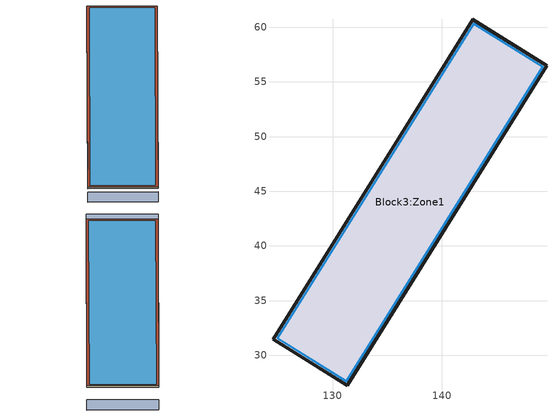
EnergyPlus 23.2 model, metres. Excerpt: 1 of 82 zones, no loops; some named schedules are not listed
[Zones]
Block3:Zone1
 floor outside (Project external floor): 131.34,27.23,20.68 124.55,31.47,20.68 142.82,60.71,21.89 149.61,56.47,21.89
 wall outside (BPS_Baseline_Wall): 149.61,56.47,21.89 142.82,60.71,21.89 142.82,60.7,22.09 149.6,56.46,22.09; 131.34,27.23,20.68 149.61,56.47,21.89 149.6,56.46,22.09 131.33,27.23,20.88; 142.82,60.71,21.89 124.55,31.47,20.68 124.55,31.46,20.88 142.82,60.7,22.09; 124.55,31.47,20.68 131.34,27.23,20.68 131.33,27.23,20.88 124.55,31.46,20.88
 roof outside (Project pitched roof): 124.55,31.46,20.88 131.33,27.23,20.88 149.6,56.46,22.09 142.82,60.7,22.09
 skylight (Perfectly Clear - 1005): 131.25,27.59,20.69 124.91,31.55,20.69 142.9,60.35,21.88 149.24,56.38,21.88
 skylight (Project roof glazing - 1006): 124.97,31.56,20.89 131.24,27.64,20.89 149.18,56.37,22.08 142.91,60.28,22.08
shading: 142.83,60.73 149.62,56.49 150.68,58.19 143.89,62.43 z20.2; 123.49,29.78 130.28,25.54 131.34,27.23 124.55,31.47 z20.2
[Site:Location]
Green studio (01-01:31-12)  (01-01:31-12): Latitude {deg}=1.37; Longitude {deg}=103.98; Time Zone {hr}=7; Elevation {m}=16
[Site:GroundTemperature:BuildingSurface]
18, 18, 18, 18, 18, 18, 18, 18, 18, 18, 18, 18
[Site:GroundTemperature:Deep]
14, 14, 14, 14, 14, 14, 14, 14, 14, 14, 14, 14
[Site:GroundTemperature:Shallow]
14, 14, 14, 14, 14, 14, 14, 14, 14, 14, 14, 14
[Site:GroundTemperature:FCfactorMethod]
27.55, 28.03, 28.32, 28.42, 28.26, 27.88, 27.4, 26.92, 26.59, 26.51, 26.68, 27.05
[Site:GroundReflectance]
0.2, 0.2, 0.2, 0.2, 0.2, 0.2, 0.2, 0.2, 0.2, 0.2, 0.2, 0.2
[Site:GroundReflectance:SnowModifier]
2, 2
[SizingPeriod:DesignDay] Day of Month=15; Day Type=SummerDesignDay; Humidity Condition Type=WetBulb; Barometric Pressure {Pa}=101132.9; Wind Speed {m/s}=0; Wind Direction {deg}=0; Rain Indicator=No; Snow Indicator=No; Daylight Saving Time Indicator=No; Solar Model Indicator=ASHRAEClearSky; Sky Clearness=0.98
Name | Month | Maximum Dry-Bulb Temperature {C} | Daily Dry-Bulb Temperature Range {deltaC} | Wetbulb or DewPoint at Maximum Dry-Bulb {C}
Summer Design Day in Green studio (01-01:31-12) Jun | 6 | 33.2 | 5.9 | 26.7
Summer Design Day in Green studio (01-01:31-12) Jul | 7 | 32.6 | 5.7 | 26.3
Summer Design Day in Green studio (01-01:31-12) Aug | 8 | 32.8 | 5.8 | 26
Summer Design Day in Green studio (01-01:31-12) Sep | 9 | 32.8 | 6 | 25.9
[Building]
Building: North Axis {deg}=0; Terrain=Suburbs; Loads Convergence Tolerance Value {W}=.04; Temperature Convergence Tolerance Value {deltaC}=.4; Solar Distribution=FullExteriorWithReflections; Maximum Number of Warmup Days=25; Minimum Number of Warmup Days=6
[Site:WaterMainsTemperature]
Calculation Method=Correlation; Annual Average Outdoor Air Temperature {C}=10; Maximum Difference In Monthly Average Outdoor Air Temperatures {deltaC}=20
[Construction]
BPS_Baseline_Wall: Brickwork Outer_.1, XPS Extruded Polystyrene  - CO2 Blowing_.05, Concrete Block (Medium)_.1, Gypsum Plastering_.013
Project external floor: External Rendering_.025, MW Stone Wool (rolls)_.1482, Timber Flooring_.005
Project pitched roof: Clay Tile (roofing)_.025, MW Stone Wool (rolls)_.2423, Roofing Felt_.005
Perfectly Clear - 1005: 100
Project roof glazing - 1006: 2, 1001, 2, 1001, 2
[WindowMaterial:Gas]
1001: Gas Type=Air; Thickness {m}=.006
[WindowMaterial:Glazing] Optical Data Type=SpectralAverage; Thickness {m}=.003; Dirt Correction Factor for Solar and Visible Transmittance=1
Name | Solar Transmittance at Normal Incidence | Front Side Solar Reflectance at Normal Incidence | Back Side Solar Reflectance at Normal Incidence | Visible Transmittance at Normal Incidence | Front Side Visible Reflectance at Normal Incidence | Back Side Visible Reflectance at Normal Incidence | Infrared Transmittance at Normal Incidence | Front Side Infrared Hemispherical Emissivity | Back Side Infrared Hemispherical Emissivity | Conductivity {W/m-K}
2 | .837 | .075 | .075 | .898 | .081 | .081 | 0 | .84 | .84 | .9
100 | .99 | .005 | .005 | .99 | .005 | .005 | .99 | .005 | .005 | 5
[Material] Roughness=Rough; Thermal Absorptance=0.9
Name | Thickness {m} | Conductivity {W/m-K} | Density {kg/m3} | Specific Heat {J/kg-K} | Solar Absorptance | Visible Absorptance
Brickwork Outer_.1 | .1 | 0.84 | 1700 | 800 | 0.7 | 0.7
Concrete Block (Medium)_.1 | .1 | 0.51 | 1400 | 1000 | 0.6 | 0.6
Gypsum Plastering_.013 | .013 | 0.4 | 1000 | 1000 | 0.5 | 0.5
XPS Extruded Polystyrene  - CO2 Blowing_.05 | .05 | 0.034 | 35 | 1400 | 0.6 | 0.6
External Rendering_.025 | .025 | 0.5 | 1300 | 1000 | 0.7 | 0.7
MW Stone Wool (rolls)_.1482 | .1482 | 0.04 | 30 | 840 | 0.6 | 0.6
Timber Flooring_.005 | .005 | 0.14 | 650 | 1200 | 0.78 | 0.78
Clay Tile (roofing)_.025 | .025 | 1 | 2000 | 800 | 0.7 | 0.7
MW Stone Wool (rolls)_.2423 | .2423 | 0.04 | 30 | 840 | 0.6 | 0.6
Roofing Felt_.005 | .005 | 0.19 | 960 | 837 | 0.8 | 0.8
[Zone]
Block3:Zone1: Type=1; Multiplier=1; Volume {m3}=.01; Floor Area {m2}=253.8982; Zone Inside Convection Algorithm=TARP; Part of Total Floor Area=Yes
[Lights]
Block3:Zone1 General lighting: Zone or ZoneList or Space or SpaceList=Block3:Zone1; Schedule=Office_OpenOff_Light; Design Level Calculation Method=Watts/Area; Watts per Zone Floor Area {W/m2}=4.8; Return Air Fraction=0; Fraction Radiant=.42; Fraction Visible=.18; Fraction Replaceable=1
[ZoneInfiltration:DesignFlowRate]
Block3:Zone1 Infiltration: Zone or ZoneList or Space or SpaceList=Block3:Zone1; Schedule=Copy of Off 24/7; Design Flow Rate Calculation Method=Flow/zone; Design Flow Rate {m3/s}=.000003; Constant Term Coefficient=1; Temperature Term Coefficient=0; Velocity Term Coefficient=0; Velocity Squared Term Coefficient=0
[PEOPLE]
People Block3:Zone1: Zone or ZoneList or Space or SpaceList=Block3:Zone1; Number of People Schedule=Office_OpenOff_Occ; Number of People Calculation Method=People/Area; People per Floor Area {person/m2}=.111; Fraction Radiant=.3; Sensible Heat Fraction=AutoCalculate; Activity Level Schedule=Activity Schedule 95192; Carbon Dioxide Generation Rate {m3/s-W}=3.82e-08; Enable ASHRAE 55 Comfort Warnings=No; Mean Radiant Temperature Calculation Type=ZoneAveraged; Work Efficiency Schedule=Work efficiency; Clothing Insulation Calculation Method=ClothingInsulationSchedule; Clothing Insulation Schedule=Clothing Schedule 95192; Air Velocity Schedule=Default Air Velocity for Comfort Calculations
[OtherEquipment]
Block3:Zone1 Equipment gain: Fuel Type=Electricity; Zone or ZoneList or Space or SpaceList=Block3:Zone1; Schedule=Office_OpenOff_Equip; Design Level Calculation Method=Watts/Area; Power per Zone Floor Area {W/m2}=11.77; Fraction Latent=0; Fraction Radiant=.2; Fraction Lost=0; Carbon Dioxide Generation Rate {m3/s-W}=0
[ShadingProperty:Reflectance] Diffuse Solar Reflectance of Unglazed Part of Shading Surface=.4; Diffuse Visible Reflectance of Unglazed Part of Shading Surface=.4; Fraction of Shading Surface That Is Glazed=0
Name | Shading Surface
 | Building 1 - Component block 126 - Surface 1 (255)
 | Building 1 - Component block 126 - Surface 2 (256)
 | Building 1 - Component block 126 - Surface 3 (257)
 | Building 1 - Component block 126 - Surface 4 (258)
 | Building 1 - Component block 126 - Surface 5 (259)
 | Building 1 - Component block 126 - Surface 6 (260)
 | Building 1 - Component block 131 - Surface 1 (261)
 | Building 1 - Component block 131 - Surface 2 (262)
 | Building 1 - Component block 131 - Surface 3 (263)
 | Building 1 - Component block 131 - Surface 4 (264)
 | Building 1 - Component block 131 - Surface 5 (265)
 | Building 1 - Component block 131 - Surface 6 (266)
 | Building 1 - Component block 132 - Surface 1 (267)
 | Building 1 - Component block 132 - Surface 2 (268)
 | Building 1 - Component block 132 - Surface 3 (269)
 | Building 1 - Component block 132 - Surface 4 (270)
 | Building 1 - Component block 132 - Surface 5 (271)
 | Building 1 - Component block 132 - Surface 6 (272)
 | Building 1 - Component block 148 - Surface 1 (273)
 | Building 1 - Component block 148 - Surface 2 (274)
 | Building 1 - Component block 148 - Surface 3 (275)
 | Building 1 - Component block 148 - Surface 4 (276)
 | Building 1 - Component block 148 - Surface 5 (277)
 | Building 1 - Component block 148 - Surface 6 (278)
 | Building 1 - Component block 149 - Surface 1 (279)
 | Building 1 - Component block 149 - Surface 2 (280)
 | Building 1 - Component block 149 - Surface 3 (281)
 | Building 1 - Component block 149 - Surface 4 (282)
 | Building 1 - Component block 149 - Surface 5 (283)
 | Building 1 - Component block 149 - Surface 6 (284)
 | Building 1 - Component block 152 - Surface 1 (285)
 | Building 1 - Component block 152 - Surface 2 (286)
 | Building 1 - Component block 152 - Surface 3 (287)
 | Building 1 - Component block 152 - Surface 4 (288)
 | Building 1 - Component block 152 - Surface 5 (289)
 | Building 1 - Component block 152 - Surface 6 (290)
 | Building 1 - Component block 153 - Surface 1 (291)
 | Building 1 - Component block 153 - Surface 2 (292)
 | Building 1 - Component block 153 - Surface 3 (293)
 | Building 1 - Component block 153 - Surface 4 (294)
 | Building 1 - Component block 153 - Surface 5 (295)
 | Building 1 - Component block 153 - Surface 6 (296)
 | Building 1 - Component block 154 - Surface 1 (297)
 | Building 1 - Component block 154 - Surface 2 (298)
 | Building 1 - Component block 154 - Surface 3 (299)
 | Building 1 - Component block 154 - Surface 4 (300)
 | Building 1 - Component block 154 - Surface 5 (301)
 | Building 1 - Component block 154 - Surface 6 (302)
 | Building 1 - Component block 155 - Surface 1 (303)
 | Building 1 - Component block 155 - Surface 2 (304)
 | Building 1 - Component block 155 - Surface 3 (305)
 | Building 1 - Component block 155 - Surface 4 (306)
 | Building 1 - Component block 155 - Surface 5 (307)
 | Building 1 - Component block 155 - Surface 6 (308)
 | Building 1 - Component block 158 - Surface 1 (309)
 | Building 1 - Component block 158 - Surface 2 (310)
 | Building 1 - Component block 158 - Surface 3 (311)
 | Building 1 - Component block 158 - Surface 4 (312)
 | Building 1 - Component block 158 - Surface 5 (313)
 | Building 1 - Component block 158 - Surface 6 (314)
 | Building 1 - Component block 159 - Surface 1 (315)
 | Building 1 - Component block 159 - Surface 2 (316)
 | Building 1 - Component block 159 - Surface 3 (317)
 | Building 1 - Component block 159 - Surface 4 (318)
 | Building 1 - Component block 159 - Surface 5 (319)
 | Building 1 - Component block 159 - Surface 6 (320)
 | Building 1 - Component block 167 - Surface 1 (321)
 | Building 1 - Component block 167 - Surface 2 (322)
 | Building 1 - Component block 167 - Surface 3 (323)
 | Building 1 - Component block 167 - Surface 4 (324)
 | Building 1 - Component block 167 - Surface 5 (325)
 | Building 1 - Component block 167 - Surface 6 (326)
 | Building 1 - Component block 168 - Surface 1 (327)
 | Building 1 - Component block 168 - Surface 2 (328)
 | Building 1 - Component block 168 - Surface 3 (329)
 | Building 1 - Component block 168 - Surface 4 (330)
 | Building 1 - Component block 168 - Surface 5 (331)
 | Building 1 - Component block 168 - Surface 6 (332)
 | Building 1 - Component block 169 - Surface 1 (333)
 | Building 1 - Component block 169 - Surface 2 (334)
 | Building 1 - Component block 169 - Surface 3 (335)
 | Building 1 - Component block 169 - Surface 4 (336)
 | Building 1 - Component block 169 - Surface 5 (337)
 | Building 1 - Component block 169 - Surface 6 (338)
 | Building 1 - Component block 174 - Surface 1 (339)
 | Building 1 - Component block 174 - Surface 2 (340)
 | Building 1 - Component block 174 - Surface 3 (341)
 | Building 1 - Component block 174 - Surface 4 (342)
 | Building 1 - Component block 174 - Surface 5 (343)
 | Building 1 - Component block 174 - Surface 6 (344)
 | Building 1 - Component block 177 - Surface 1 (345)
 | Building 1 - Component block 177 - Surface 2 (346)
 | Building 1 - Component block 177 - Surface 3 (347)
 | Building 1 - Component block 177 - Surface 4 (348)
 | Building 1 - Component block 177 - Surface 5 (349)
 | Building 1 - Component block 177 - Surface 6 (350)
 | Building 1 - Component block 181 - Surface 1 (351)
 | Building 1 - Component block 181 - Surface 2 (352)
 | Building 1 - Component block 181 - Surface 3 (353)
 | Building 1 - Component block 181 - Surface 4 (354)
 | Building 1 - Component block 181 - Surface 5 (355)
 | Building 1 - Component block 181 - Surface 6 (356)
 | Building 1 - Component block 156 - Surface 1 (357)
 | Building 1 - Component block 156 - Surface 2 (358)
 | Building 1 - Component block 156 - Surface 3 (359)
 | Building 1 - Component block 156 - Surface 4 (360)
 | Building 1 - Component block 156 - Surface 5 (361)
 | Building 1 - Component block 156 - Surface 6 (362)
 | Building 1 - Component block 157 - Surface 1 (363)
 | Building 1 - Component block 157 - Surface 2 (364)
 | Building 1 - Component block 157 - Surface 3 (365)
 | Building 1 - Component block 157 - Surface 4 (366)
 | Building 1 - Component block 157 - Surface 5 (367)
 | Building 1 - Component block 157 - Surface 6 (368)
 | Building 1 - Component block 182 - Surface 1 (369)
 | Building 1 - Component block 182 - Surface 2 (370)
 | Building 1 - Component block 182 - Surface 3 (371)
 | Building 1 - Component block 182 - Surface 4 (372)
 | Building 1 - Component block 182 - Surface 5 (373)
 | Building 1 - Component block 182 - Surface 6 (374)
 | Building 1 - Component block 183 - Surface 1 (375)
 | Building 1 - Component block 183 - Surface 2 (376)
 | Building 1 - Component block 183 - Surface 3 (377)
 | Building 1 - Component block 183 - Surface 4 (378)
 | Building 1 - Component block 183 - Surface 5 (379)
 | Building 1 - Component block 183 - Surface 6 (380)
 | Building 1 - Component block 187 - Surface 1 (381)
 | Building 1 - Component block 187 - Surface 2 (382)
 | Building 1 - Component block 187 - Surface 3 (383)
 | Building 1 - Component block 187 - Surface 4 (384)
 | Building 1 - Component block 187 - Surface 5 (385)
 | Building 1 - Component block 187 - Surface 6 (386)
 | Building 1 - Component block 185 - Surface 1 (387)
 | Building 1 - Component block 185 - Surface 2 (388)
 | Building 1 - Component block 185 - Surface 3 (389)
 | Building 1 - Component block 185 - Surface 4 (390)
 | Building 1 - Component block 185 - Surface 5 (391)
 | Building 1 - Component block 185 - Surface 6 (392)
 | Building 1 - Component block 186 - Surface 1 (393)
 | Building 1 - Component block 186 - Surface 2 (394)
 | Building 1 - Component block 186 - Surface 3 (395)
 | Building 1 - Component block 186 - Surface 4 (396)
 | Building 1 - Component block 186 - Surface 5 (397)
 | Building 1 - Component block 186 - Surface 6 (398)
 | Building 1 - Component block 188 - Surface 1 (399)
 | Building 1 - Component block 188 - Surface 2 (400)
 | Building 1 - Component block 188 - Surface 3 (401)
 | Building 1 - Component block 188 - Surface 4 (402)
 | Building 1 - Component block 188 - Surface 5 (403)
 | Building 1 - Component block 188 - Surface 6 (404)
 | Building 1 - Component block 189 - Surface 1 (405)
 | Building 1 - Component block 189 - Surface 2 (406)
 | Building 1 - Component block 189 - Surface 3 (407)
 | Building 1 - Component block 189 - Surface 4 (408)
 | Building 1 - Component block 189 - Surface 5 (409)
 | Building 1 - Component block 189 - Surface 6 (410)
 | Building 1 - Component block 190 - Surface 1 (411)
 | Building 1 - Component block 190 - Surface 2 (412)
 | Building 1 - Component block 190 - Surface 3 (413)
 | Building 1 - Component block 190 - Surface 4 (414)
 | Building 1 - Component block 190 - Surface 5 (415)
 | Building 1 - Component block 190 - Surface 6 (416)
 | Building 1 - Component block 191 - Surface 1 (417)
 | Building 1 - Component block 191 - Surface 2 (418)
 | Building 1 - Component block 191 - Surface 3 (419)
 | Building 1 - Component block 191 - Surface 4 (420)
 | Building 1 - Component block 191 - Surface 5 (421)
 | Building 1 - Component block 191 - Surface 6 (422)
 | Building 1 - Component block 1 - Surface 1 (423)
 | Building 1 - Component block 1 - Surface 2 (424)
 | Building 1 - Component block 1 - Surface 3 (425)
 | Building 1 - Component block 1 - Surface 4 (426)
 | Building 1 - Component block 1 - Surface 5 (427)
 | Building 1 - Component block 1 - Surface 6 (428)
 | Building 1 - Component block 3 - Surface 1 (429)
 | Building 1 - Component block 3 - Surface 2 (430)
 | Building 1 - Component block 3 - Surface 3 (431)
 | Building 1 - Component block 3 - Surface 4 (432)
 | Building 1 - Component block 3 - Surface 5 (433)
 | Building 1 - Component block 3 - Surface 6 (434)
 | Building 1 - Component block 4 - Surface 1 (435)
 | Building 1 - Component block 4 - Surface 2 (436)
 | Building 1 - Component block 4 - Surface 3 (437)
 | Building 1 - Component block 4 - Surface 4 (438)
 | Building 1 - Component block 4 - Surface 5 (439)
 | Building 1 - Component block 4 - Surface 6 (440)
 | Building 1 - Component block 6 - Surface 1 (441)
 | Building 1 - Component block 6 - Surface 2 (442)
 | Building 1 - Component block 6 - Surface 3 (443)
 | Building 1 - Component block 6 - Surface 4 (444)
 | Building 1 - Component block 6 - Surface 5 (445)
 | Building 1 - Component block 6 - Surface 6 (446)
 | Building 1 - Component block 13 - Surface 1 (447)
 | Building 1 - Component block 13 - Surface 2 (448)
 | Building 1 - Component block 13 - Surface 3 (449)
 | Building 1 - Component block 13 - Surface 4 (450)
 | Building 1 - Component block 13 - Surface 5 (451)
 | Building 1 - Component block 13 - Surface 6 (452)
 | Building 1 - Component block 16 - Surface 1 (453)
 | Building 1 - Component block 16 - Surface 2 (454)
 | Building 1 - Component block 16 - Surface 3 (455)
 | Building 1 - Component block 16 - Surface 4 (456)
 | Building 1 - Component block 16 - Surface 5 (457)
 | Building 1 - Component block 16 - Surface 6 (458)
 | Building 1 - Component block 17 - Surface 1 (459)
 | Building 1 - Component block 17 - Surface 2 (460)
 | Building 1 - Component block 17 - Surface 3 (461)
 | Building 1 - Component block 17 - Surface 4 (462)
 | Building 1 - Component block 17 - Surface 5 (463)
 | Building 1 - Component block 17 - Surface 6 (464)
 | Building 1 - Component block 12 - Surface 1 (465)
 | Building 1 - Component block 12 - Surface 2 (466)
 | Building 1 - Component block 12 - Surface 3 (467)
 | Building 1 - Component block 12 - Surface 4 (468)
 | Building 1 - Component block 12 - Surface 5 (469)
 | Building 1 - Component block 12 - Surface 6 (470)
 | Building 1 - Component block 10 - Surface 1 (471)
 | Building 1 - Component block 10 - Surface 2 (472)
 | Building 1 - Component block 10 - Surface 3 (473)
 | Building 1 - Component block 10 - Surface 4 (474)
 | Building 1 - Component block 10 - Surface 5 (475)
 | Building 1 - Component block 10 - Surface 6 (476)
 | Building 1 - Component block 10 - Surface 7 (477)
 | Building 1 - Component block 10 - Surface 8 (478)
 | Building 1 - Component block 192 - Surface 1 (479)
 | Building 1 - Component block 192 - Surface 2 (480)
 | Building 1 - Component block 192 - Surface 3 (481)
 | Building 1 - Component block 192 - Surface 4 (482)
 | Building 1 - Component block 192 - Surface 5 (483)
 | Building 1 - Component block 192 - Surface 6 (484)
 | Building 1 - Component block 14 - Surface 1 (485)
 | Building 1 - Component block 14 - Surface 2 (486)
 | Building 1 - Component block 14 - Surface 3 (487)
 | Building 1 - Component block 14 - Surface 4 (488)
 | Building 1 - Component block 14 - Surface 5 (489)
 | Building 1 - Component block 14 - Surface 6 (490)
 | Building 1 - Component block 2 - Surface 1 (491)
 | Building 1 - Component block 2 - Surface 2 (492)
 | Building 1 - Component block 2 - Surface 3 (493)
 | Building 1 - Component block 2 - Surface 4 (494)
 | Building 1 - Component block 2 - Surface 5 (495)
 | Building 1 - Component block 2 - Surface 6 (496)
 | Building 1 - Component block 160 - Surface 1 (497)
 | Building 1 - Component block 160 - Surface 2 (498)
 | Building 1 - Component block 160 - Surface 3 (499)
 | Building 1 - Component block 160 - Surface 4 (500)
 | Building 1 - Component block 160 - Surface 5 (501)
 | Building 1 - Component block 160 - Surface 6 (502)
 | Building 1 - Component block 8 - Surface 1 (503)
 | Building 1 - Component block 8 - Surface 2 (504)
 | Building 1 - Component block 8 - Surface 3 (505)
 | Building 1 - Component block 8 - Surface 4 (506)
 | Building 1 - Component block 8 - Surface 5 (507)
 | Building 1 - Component block 8 - Surface 6 (508)
 | Building 1 - Component block 163 - Surface 1 (509)
 | Building 1 - Component block 163 - Surface 2 (510)
 | Building 1 - Component block 163 - Surface 3 (511)
 | Building 1 - Component block 163 - Surface 4 (512)
 | Building 1 - Component block 163 - Surface 5 (513)
 | Building 1 - Component block 163 - Surface 6 (514)
 | Building 1 - Component block 9 - Surface 1 (515)
 | Building 1 - Component block 9 - Surface 2 (516)
 | Building 1 - Component block 9 - Surface 3 (517)
 | Building 1 - Component block 9 - Surface 4 (518)
 | Building 1 - Component block 9 - Surface 5 (519)
 | Building 1 - Component block 9 - Surface 6 (520)
 | Building 1 - Component block 139 - Surface 1 (521)
 | Building 1 - Component block 139 - Surface 2 (522)
 | Building 1 - Component block 139 - Surface 3 (523)
 | Building 1 - Component block 139 - Surface 4 (524)
 | Building 1 - Component block 139 - Surface 5 (525)
 | Building 1 - Component block 139 - Surface 6 (526)
 | Building 1 - Component block 145 - Surface 1 (527)
 | Building 1 - Component block 145 - Surface 2 (528)
 | Building 1 - Component block 145 - Surface 3 (529)
 | Building 1 - Component block 145 - Surface 4 (530)
 | Building 1 - Component block 145 - Surface 5 (531)
 | Building 1 - Component block 145 - Surface 6 (532)
 | Building 1 - Component block 11 - Surface 1 (533)
 | Building 1 - Component block 11 - Surface 2 (534)
 | Building 1 - Component block 11 - Surface 3 (535)
 | Building 1 - Component block 11 - Surface 4 (536)
 | Building 1 - Component block 11 - Surface 5 (537)
 | Building 1 - Component block 11 - Surface 6 (538)
 | Building 1 - Component block 108 - Surface 1 (539)
 | Building 1 - Component block 108 - Surface 2 (540)
 | Building 1 - Component block 108 - Surface 3 (541)
 | Building 1 - Component block 108 - Surface 4 (542)
 | Building 1 - Component block 108 - Surface 5 (543)
 | Building 1 - Component block 108 - Surface 6 (544)
 | Building 1 - Component block 110 - Surface 1 (545)
 | Building 1 - Component block 110 - Surface 2 (546)
 | Building 1 - Component block 110 - Surface 3 (547)
 | Building 1 - Component block 110 - Surface 4 (548)
 | Building 1 - Component block 110 - Surface 5 (549)
 | Building 1 - Component block 110 - Surface 6 (550)
 | Building 1 - Component block 5 - Surface 1 (551)
 | Building 1 - Component block 5 - Surface 2 (552)
 | Building 1 - Component block 5 - Surface 3 (553)
 | Building 1 - Component block 5 - Surface 4 (554)
 | Building 1 - Component block 5 - Surface 5 (555)
 | Building 1 - Component block 5 - Surface 6 (556)
 | Building 1 - Component block 15 - Surface 1 (557)
 | Building 1 - Component block 15 - Surface 2 (558)
 | Building 1 - Component block 15 - Surface 3 (559)
 | Building 1 - Component block 15 - Surface 4 (560)
 | Building 1 - Component block 15 - Surface 5 (561)
 | Building 1 - Component block 15 - Surface 6 (562)
 | Building 1 - Component block 19 - Surface 1 (563)
 | Building 1 - Component block 19 - Surface 2 (564)
 | Building 1 - Component block 19 - Surface 3 (565)
 | Building 1 - Component block 19 - Surface 4 (566)
 | Building 1 - Component block 19 - Surface 5 (567)
 | Building 1 - Component block 19 - Surface 6 (568)
 | Building 1 - Component block 20 - Surface 1 (569)
 | Building 1 - Component block 20 - Surface 2 (570)
 | Building 1 - Component block 20 - Surface 3 (571)
 | Building 1 - Component block 20 - Surface 4 (572)
 | Building 1 - Component block 20 - Surface 5 (573)
 | Building 1 - Component block 20 - Surface 6 (574)
 | Building 1 - Component block 21 - Surface 1 (575)
 | Building 1 - Component block 22 - Surface 1 (576)
 | Building 1 - Component block 23 - Surface 1 (577)
 | Building 1 - Component block 28 - Surface 1 (578)
 | Building 1 - Component block 29 - Surface 1 (579)
 | Building 1 - Component block 32 - Surface 1 (580)
 | Building 1 - Component block 33 - Surface 1 (581)
 | Building 1 - Component block 34 - Surface 1 (582)
 | Building 1 - Component block 35 - Surface 1 (583)
 | Building 1 - Component block 36 - Surface 1 (584)
 | Building 1 - Component block 37 - Surface 1 (585)
 | Building 1 - Component block 38 - Surface 1 (586)
 | Building 1 - Component block 41 - Surface 1 (587)
 | Building 1 - Component block 48 - Surface 1 (588)
 | Building 1 - Component block 49 - Surface 1 (589)
 | Building 1 - Component block 50 - Surface 1 (590)
 | Building 1 - Component block 51 - Surface 1 (591)
 | Building 1 - Component block 52 - Surface 1 (592)
 | Building 1 - Component block 53 - Surface 1 (593)
 | Building 1 - Component block 54 - Surface 1 (594)
 | Building 1 - Component block 55 - Surface 1 (595)
 | Building 1 - Component block 61 - Surface 1 (596)
 | Building 1 - Component block 63 - Surface 1 (597)
 | Building 1 - Component block 64 - Surface 1 (598)
 | Building 1 - Component block 65 - Surface 1 (599)
 | Building 1 - Component block 66 - Surface 1 (600)
 | Building 1 - Component block 67 - Surface 1 (601)
 | Building 1 - Component block 69 - Surface 1 (602)
 | Building 1 - Component block 71 - Surface 1 (603)
 | Building 1 - Component block 72 - Surface 1 (604)
 | Building 1 - Component block 74 - Surface 1 (605)
 | Building 1 - Component block 75 - Surface 1 (606)
 | Building 1 - Component block 76 - Surface 1 (607)
 | Building 1 - Component block 77 - Surface 1 (608)
 | Building 1 - Component block 78 - Surface 1 (609)
 | Building 1 - Component block 81 - Surface 1 (610)
 | Building 1 - Component block 82 - Surface 1 (611)
 | Building 1 - Component block 83 - Surface 1 (612)
 | Building 1 - Component block 84 - Surface 1 (613)
 | Building 1 - Component block 56 - Surface 1 (614)
 | Building 1 - Component block 58 - Surface 1 (615)
